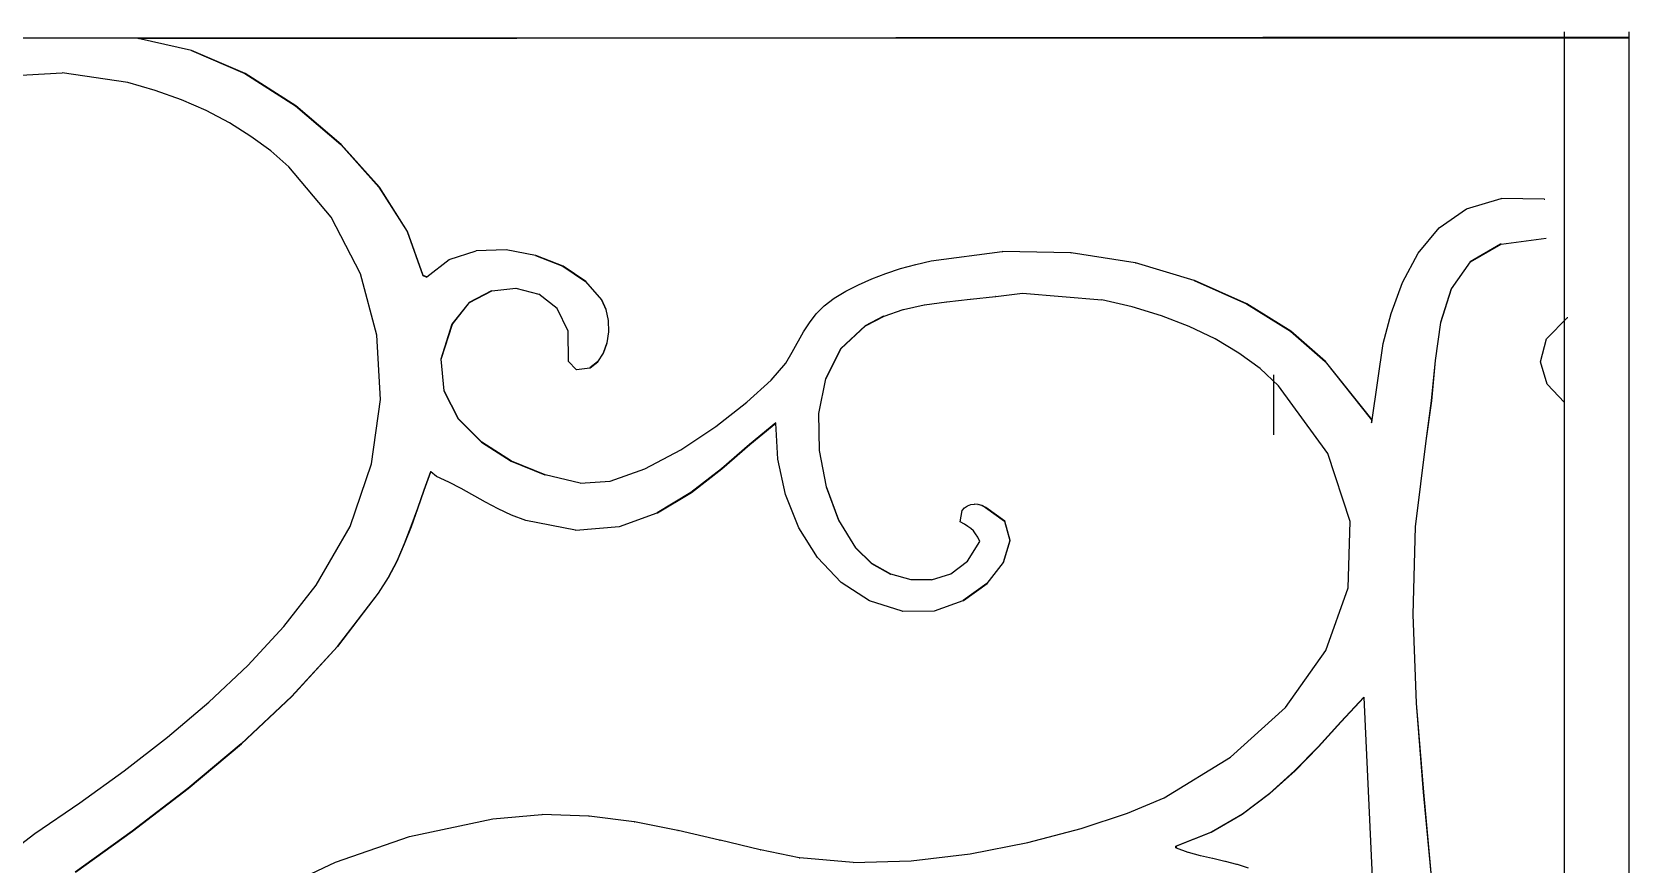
# Model space of a CAD drawing. Header units: inches. Extents: x -343 to 13887, y -13069 to -746.
# Drawn here: x 3475.61 to 3496.02, y -9212.66 to -9202.02 of the extents above; entities that cross this region are included whole.
import ezdxf

# ---------------------------------------------------------------- set-up
doc = ezdxf.new("R2010")
doc.units = ezdxf.units.IN
doc.header["$LTSCALE"] = 17
doc.header["$MEASUREMENT"] = 0
doc.layers.add('OUTLINE', color=1, linetype='Continuous', lineweight=25)

# ---------------------------------------------------------------- blocks, each defined once
blk = doc.blocks.new('fddd')
for p, q in [((-400.474, -3265.045), (-409.842, -3265.055)), ((-401.299, -3293.975), (-401.299, -3264.98)), ((-400.474, -3293.975), (-400.474, -3264.98)), ((-421.949, -3265.055), (-409.847, -3265.055)), ((-419.531, -3265.065), (-419.536, -3265.065)), ((-419.531, -3265.065), (-409.847, -3265.055)), ((-418.85, -3265.217), (-419.531, -3265.065)), ((-418.85, -3265.217), (-418.846, -3265.217)), ((-418.85, -3265.217), (-418.168, -3265.513)), ((-418.163, -3265.513), (-418.846, -3265.217)), ((-409.842, -3265.055), (-409.847, -3265.055)), ((-409.842, -3265.055), (-400.474, -3265.055)), ((-421.427, -3265.555), (-420.503, -3265.501)), ((-419.66, -3265.625), (-420.503, -3265.501)), ((-419.311, -3265.727), (-419.66, -3265.625)), ((-418.168, -3265.513), (-418.163, -3265.513)), ((-418.168, -3265.513), (-417.521, -3265.924)), ((-417.516, -3265.924), (-418.163, -3265.513)), ((-418.978, -3265.847), (-419.311, -3265.727)), ((-418.662, -3265.986), (-418.978, -3265.847)), ((-418.364, -3266.143), (-418.662, -3265.986)), ((-417.521, -3265.924), (-417.516, -3265.924)), ((-417.521, -3265.924), (-416.938, -3266.417)), ((-416.934, -3266.417), (-417.516, -3265.924)), ((-418.088, -3266.315), (-418.364, -3266.143)), ((-417.833, -3266.502), (-418.088, -3266.315)), ((-416.938, -3266.417), (-416.452, -3266.964)), ((-416.938, -3266.417), (-416.934, -3266.417)), ((-416.447, -3266.964), (-416.934, -3266.417)), ((-417.602, -3266.704), (-417.833, -3266.502)), ((-417.064, -3267.346), (-417.602, -3266.704)), ((-416.452, -3266.964), (-416.093, -3267.533)), ((-416.452, -3266.964), (-416.447, -3266.964)), ((-416.088, -3267.533), (-416.447, -3266.964)), ((-402.903, -3267.486), (-402.553, -3267.242)), ((-402.553, -3267.242), (-402.109, -3267.11)), ((-402.109, -3267.11), (-402.104, -3267.11)), ((-401.558, -3267.118), (-402.104, -3267.11)), ((-401.558, -3267.118), (-401.553, -3267.118)), ((-416.69, -3268.073), (-417.064, -3267.346)), ((-403.172, -3267.81), (-402.903, -3267.486)), ((-416.093, -3267.533), (-416.088, -3267.533)), ((-416.093, -3267.533), (-415.891, -3268.093)), ((-415.886, -3268.093), (-416.088, -3267.533)), ((-402.116, -3267.694), (-402.507, -3267.92)), ((-402.502, -3267.92), (-402.111, -3267.694)), ((-402.111, -3267.694), (-402.116, -3267.694)), ((-402.111, -3267.694), (-401.533, -3267.616)), ((-415.84, -3268.113), (-415.554, -3267.891)), ((-415.554, -3267.891), (-415.208, -3267.78)), ((-414.826, -3267.767), (-415.208, -3267.78)), ((-414.453, -3267.837), (-414.826, -3267.767)), ((-414.453, -3267.837), (-414.448, -3267.837)), ((-414.453, -3267.837), (-414.104, -3267.976)), ((-414.099, -3267.976), (-414.448, -3267.837)), ((-409.591, -3267.952), (-409.394, -3267.907)), ((-409.394, -3267.907), (-408.485, -3267.788)), ((-408.485, -3267.788), (-408.48, -3267.788)), ((-407.61, -3267.803), (-408.48, -3267.788)), ((-407.61, -3267.803), (-407.605, -3267.803)), ((-406.787, -3267.933), (-407.605, -3267.803)), ((-403.371, -3268.184), (-403.172, -3267.81)), ((-416.48, -3268.859), (-416.69, -3268.073)), ((-415.891, -3268.093), (-415.841, -3268.114)), ((-415.891, -3268.093), (-415.886, -3268.093)), ((-415.84, -3268.113), (-415.886, -3268.093)), ((-414.104, -3267.976), (-414.099, -3267.976)), ((-414.104, -3267.976), (-413.813, -3268.17)), ((-413.808, -3268.17), (-414.099, -3267.976)), ((-410.153, -3268.136), (-409.973, -3268.067)), ((-409.973, -3268.067), (-409.785, -3268.006)), ((-409.785, -3268.006), (-409.591, -3267.952)), ((-406.787, -3267.933), (-406.782, -3267.933)), ((-406.033, -3268.157), (-406.782, -3267.933)), ((-402.507, -3267.92), (-402.749, -3268.264)), ((-402.744, -3268.264), (-402.502, -3267.92)), ((-402.507, -3267.92), (-402.502, -3267.92)), ((-415.841, -3268.114), (-415.84, -3268.113)), ((-415.013, -3268.289), (-415.298, -3268.441)), ((-415.294, -3268.441), (-415.008, -3268.289)), ((-415.013, -3268.289), (-415.008, -3268.289)), ((-415.008, -3268.289), (-414.703, -3268.254)), ((-414.703, -3268.254), (-414.41, -3268.332)), ((-413.813, -3268.17), (-413.808, -3268.17)), ((-413.813, -3268.17), (-413.609, -3268.404)), ((-413.605, -3268.404), (-413.808, -3268.17)), ((-410.634, -3268.384), (-410.485, -3268.294)), ((-410.485, -3268.294), (-410.324, -3268.212)), ((-410.324, -3268.212), (-410.153, -3268.136)), ((-406.033, -3268.157), (-405.366, -3268.456)), ((-406.033, -3268.157), (-406.029, -3268.157)), ((-405.361, -3268.456), (-406.029, -3268.157)), ((-403.515, -3268.579), (-403.371, -3268.184)), ((-402.749, -3268.264), (-402.884, -3268.694)), ((-402.879, -3268.694), (-402.744, -3268.264)), ((-402.749, -3268.264), (-402.744, -3268.264)), ((-415.298, -3268.441), (-415.519, -3268.715)), ((-415.514, -3268.715), (-415.294, -3268.441)), ((-415.298, -3268.441), (-415.294, -3268.441)), ((-414.173, -3268.518), (-414.41, -3268.332)), ((-414.033, -3268.806), (-414.173, -3268.518)), ((-413.609, -3268.404), (-413.605, -3268.404)), ((-413.609, -3268.404), (-413.553, -3268.529)), ((-413.549, -3268.529), (-413.605, -3268.404)), ((-410.866, -3268.586), (-410.763, -3268.481)), ((-410.763, -3268.481), (-410.634, -3268.384)), ((-409.747, -3268.53), (-409.484, -3268.471)), ((-409.484, -3268.471), (-409.479, -3268.471)), ((-409.479, -3268.471), (-409.199, -3268.43)), ((-409.199, -3268.43), (-409.194, -3268.43)), ((-409.194, -3268.43), (-408.895, -3268.398)), ((-408.895, -3268.398), (-408.89, -3268.398)), ((-408.89, -3268.398), (-408.572, -3268.364)), ((-408.567, -3268.364), (-408.572, -3268.364)), ((-408.567, -3268.364), (-408.228, -3268.321)), ((-408.228, -3268.321), (-407.212, -3268.404)), ((-406.824, -3268.494), (-407.212, -3268.404)), ((-406.451, -3268.608), (-406.824, -3268.494)), ((-405.366, -3268.456), (-405.361, -3268.456)), ((-405.366, -3268.456), (-404.803, -3268.807)), ((-404.798, -3268.807), (-405.361, -3268.456)), ((-415.519, -3268.715), (-415.661, -3269.164)), ((-415.657, -3269.164), (-415.514, -3268.715)), ((-415.519, -3268.715), (-415.514, -3268.715)), ((-413.553, -3268.529), (-413.549, -3268.529)), ((-413.553, -3268.529), (-413.523, -3268.669)), ((-413.518, -3268.669), (-413.549, -3268.529)), ((-413.523, -3268.669), (-413.518, -3268.669)), ((-413.523, -3268.669), (-413.518, -3268.815)), ((-413.513, -3268.815), (-413.518, -3268.669)), ((-411.025, -3268.816), (-410.951, -3268.698)), ((-410.951, -3268.698), (-410.866, -3268.586)), ((-410.002, -3268.615), (-410.237, -3268.736)), ((-410.232, -3268.736), (-409.997, -3268.615)), ((-410.002, -3268.615), (-409.997, -3268.615)), ((-409.997, -3268.615), (-409.751, -3268.53)), ((-409.751, -3268.53), (-409.747, -3268.53)), ((-406.097, -3268.745), (-406.451, -3268.608)), ((-403.616, -3268.964), (-403.515, -3268.579)), ((-402.884, -3268.694), (-402.954, -3269.182)), ((-402.949, -3269.182), (-402.879, -3268.694)), ((-402.884, -3268.694), (-402.879, -3268.694)), ((-401.531, -3268.905), (-401.26, -3268.632)), ((-401.26, -3268.632), (-401.256, -3268.632)), ((-416.432, -3269.678), (-416.48, -3268.859)), ((-414.031, -3269.192), (-414.033, -3268.806)), ((-413.518, -3268.815), (-413.539, -3268.957)), ((-413.534, -3268.957), (-413.513, -3268.815)), ((-413.518, -3268.815), (-413.513, -3268.815)), ((-411.169, -3269.074), (-411.025, -3268.816)), ((-410.237, -3268.736), (-410.55, -3269.029)), ((-410.545, -3269.029), (-410.232, -3268.736)), ((-410.237, -3268.736), (-410.232, -3268.736)), ((-405.766, -3268.904), (-406.097, -3268.745)), ((-405.463, -3269.085), (-405.766, -3268.904)), ((-404.803, -3268.807), (-404.798, -3268.807)), ((-404.803, -3268.807), (-404.36, -3269.192)), ((-404.355, -3269.192), (-404.798, -3268.807)), ((-401.608, -3269.199), (-401.531, -3268.905)), ((-413.586, -3269.088), (-413.659, -3269.197)), ((-413.654, -3269.197), (-413.581, -3269.088)), ((-413.539, -3268.957), (-413.586, -3269.088)), ((-413.586, -3269.088), (-413.581, -3269.088)), ((-413.581, -3269.088), (-413.534, -3268.957)), ((-413.539, -3268.957), (-413.534, -3268.957)), ((-411.254, -3269.213), (-411.169, -3269.074)), ((-410.55, -3269.029), (-410.745, -3269.414)), ((-410.74, -3269.414), (-410.545, -3269.029)), ((-410.55, -3269.029), (-410.545, -3269.029)), ((-405.191, -3269.285), (-405.463, -3269.085)), ((-403.76, -3269.939), (-403.616, -3268.964)), ((-415.661, -3269.164), (-415.625, -3269.569)), ((-415.661, -3269.164), (-415.657, -3269.164)), ((-415.62, -3269.569), (-415.657, -3269.164)), ((-413.932, -3269.296), (-414.031, -3269.192)), ((-413.932, -3269.296), (-413.927, -3269.296)), ((-413.927, -3269.296), (-413.758, -3269.275)), ((-413.659, -3269.197), (-413.758, -3269.275)), ((-413.758, -3269.275), (-413.753, -3269.275)), ((-413.753, -3269.275), (-413.654, -3269.197)), ((-413.659, -3269.197), (-413.654, -3269.197)), ((-411.44, -3269.431), (-411.254, -3269.213)), ((-404.955, -3269.503), (-405.191, -3269.285)), ((-404.36, -3269.192), (-403.765, -3269.939)), ((-404.36, -3269.192), (-404.355, -3269.192)), ((-403.76, -3269.939), (-404.355, -3269.192)), ((-402.954, -3269.182), (-403.002, -3269.697)), ((-402.997, -3269.697), (-402.949, -3269.182)), ((-402.954, -3269.182), (-402.949, -3269.182)), ((-401.52, -3269.482), (-401.608, -3269.199)), ((-411.749, -3269.714), (-411.44, -3269.431)), ((-410.745, -3269.414), (-410.833, -3269.859)), ((-410.828, -3269.859), (-410.74, -3269.414)), ((-410.745, -3269.414), (-410.74, -3269.414)), ((-404.325, -3270.369), (-404.955, -3269.503)), ((-401.299, -3269.718), (-401.52, -3269.482)), ((-416.546, -3270.501), (-416.432, -3269.678)), ((-415.625, -3269.569), (-415.62, -3269.569)), ((-415.625, -3269.569), (-415.441, -3269.925)), ((-415.436, -3269.925), (-415.62, -3269.569)), ((-412.146, -3270.024), (-411.749, -3269.714)), ((-403.002, -3269.697), (-403.071, -3270.209)), ((-403.066, -3270.209), (-402.997, -3269.697)), ((-403.002, -3269.697), (-402.997, -3269.697)), ((-415.441, -3269.925), (-415.143, -3270.226)), ((-415.441, -3269.925), (-415.436, -3269.925)), ((-415.138, -3270.226), (-415.436, -3269.925)), ((-410.833, -3269.859), (-410.828, -3269.859)), ((-410.833, -3269.859), (-410.827, -3270.332)), ((-410.822, -3270.332), (-410.828, -3269.859)), ((-403.765, -3269.939), (-403.765, -3269.98)), ((-403.765, -3269.939), (-403.76, -3269.939)), ((-403.765, -3269.98), (-403.76, -3269.948)), ((-403.76, -3269.948), (-403.76, -3269.939)), ((-412.593, -3270.321), (-412.146, -3270.024)), ((-411.378, -3269.98), (-411.718, -3270.254)), ((-411.713, -3270.254), (-411.378, -3269.984)), ((-411.378, -3269.984), (-411.378, -3269.98)), ((-411.355, -3270.442), (-411.378, -3269.984)), ((-415.143, -3270.226), (-414.762, -3270.467)), ((-415.143, -3270.226), (-415.138, -3270.226)), ((-414.757, -3270.467), (-415.138, -3270.226)), ((-413.056, -3270.567), (-412.593, -3270.321)), ((-411.718, -3270.254), (-412.075, -3270.564)), ((-412.071, -3270.564), (-411.713, -3270.254)), ((-411.718, -3270.254), (-411.713, -3270.254)), ((-410.827, -3270.332), (-410.822, -3270.332)), ((-410.827, -3270.332), (-410.738, -3270.797)), ((-410.734, -3270.797), (-410.822, -3270.332)), ((-403.071, -3270.209), (-403.209, -3271.307)), ((-403.204, -3271.307), (-403.066, -3270.209)), ((-403.071, -3270.209), (-403.066, -3270.209)), ((-416.82, -3271.302), (-416.546, -3270.501)), ((-414.762, -3270.467), (-414.757, -3270.467)), ((-414.762, -3270.467), (-414.331, -3270.643)), ((-414.326, -3270.643), (-414.757, -3270.467)), ((-411.256, -3270.895), (-411.355, -3270.442)), ((-404.041, -3271.238), (-404.325, -3270.369)), ((-415.792, -3270.603), (-415.879, -3270.84)), ((-415.874, -3270.84), (-415.788, -3270.606)), ((-415.788, -3270.606), (-415.792, -3270.603)), ((-415.717, -3270.665), (-415.788, -3270.606)), ((-415.557, -3270.737), (-415.717, -3270.665)), ((-415.401, -3270.819), (-415.557, -3270.737)), ((-414.331, -3270.643), (-414.326, -3270.643)), ((-413.882, -3270.748), (-414.326, -3270.643)), ((-413.882, -3270.748), (-413.498, -3270.722)), ((-413.498, -3270.722), (-413.056, -3270.567)), ((-412.075, -3270.564), (-412.464, -3270.87)), ((-412.459, -3270.87), (-412.071, -3270.564)), ((-412.075, -3270.564), (-412.071, -3270.564)), ((-415.879, -3270.84), (-415.961, -3271.074)), ((-415.956, -3271.074), (-415.874, -3270.84)), ((-415.879, -3270.84), (-415.874, -3270.84)), ((-415.09, -3270.993), (-415.401, -3270.819)), ((-412.464, -3270.87), (-412.895, -3271.13)), ((-412.891, -3271.13), (-412.459, -3270.87)), ((-412.464, -3270.87), (-412.459, -3270.87)), ((-411.085, -3271.321), (-411.256, -3270.895)), ((-410.738, -3270.797), (-410.734, -3270.797)), ((-410.738, -3270.797), (-410.579, -3271.224)), ((-410.574, -3271.224), (-410.734, -3270.797)), ((-415.961, -3271.074), (-416.043, -3271.303)), ((-416.038, -3271.303), (-415.956, -3271.074)), ((-415.961, -3271.074), (-415.956, -3271.074)), ((-414.928, -3271.078), (-415.09, -3270.993)), ((-414.758, -3271.157), (-414.928, -3271.078)), ((-414.577, -3271.225), (-414.758, -3271.157)), ((-413.378, -3271.304), (-412.895, -3271.13)), ((-412.895, -3271.13), (-412.891, -3271.13)), ((-409.022, -3271.245), (-408.997, -3271.1)), ((-408.997, -3271.1), (-408.967, -3271.065)), ((-408.967, -3271.065), (-408.931, -3271.039)), ((-408.931, -3271.039), (-408.889, -3271.024)), ((-408.889, -3271.024), (-408.844, -3271.019)), ((-408.844, -3271.019), (-408.842, -3271.019)), ((-408.839, -3271.019), (-408.842, -3271.019)), ((-408.797, -3271.023), (-408.839, -3271.019)), ((-408.797, -3271.023), (-408.792, -3271.023)), ((-408.748, -3271.036), (-408.792, -3271.023)), ((-408.748, -3271.036), (-408.743, -3271.036)), ((-408.748, -3271.036), (-408.7, -3271.059)), ((-408.695, -3271.059), (-408.743, -3271.036)), ((-408.7, -3271.059), (-408.695, -3271.059)), ((-408.7, -3271.059), (-408.456, -3271.236)), ((-408.452, -3271.236), (-408.695, -3271.059)), ((-417.255, -3272.054), (-416.82, -3271.302)), ((-416.043, -3271.303), (-416.129, -3271.527)), ((-416.125, -3271.527), (-416.038, -3271.303)), ((-416.043, -3271.303), (-416.038, -3271.303)), ((-413.939, -3271.349), (-414.577, -3271.225)), ((-413.939, -3271.349), (-413.936, -3271.349)), ((-413.936, -3271.349), (-413.934, -3271.349)), ((-413.934, -3271.349), (-413.383, -3271.304)), ((-413.383, -3271.304), (-413.378, -3271.304)), ((-410.846, -3271.701), (-411.085, -3271.321)), ((-410.579, -3271.224), (-410.574, -3271.224)), ((-410.579, -3271.224), (-410.361, -3271.577)), ((-410.356, -3271.577), (-410.574, -3271.224)), ((-408.969, -3271.275), (-409.022, -3271.245)), ((-408.924, -3271.302), (-408.969, -3271.275)), ((-408.887, -3271.33), (-408.924, -3271.302)), ((-408.855, -3271.36), (-408.887, -3271.33)), ((-408.827, -3271.396), (-408.855, -3271.36)), ((-408.456, -3271.236), (-408.452, -3271.236)), ((-408.456, -3271.236), (-408.391, -3271.484)), ((-408.386, -3271.484), (-408.452, -3271.236)), ((-404.063, -3272.086), (-404.041, -3271.238)), ((-403.209, -3271.307), (-403.239, -3272.429)), ((-403.235, -3272.429), (-403.204, -3271.307)), ((-403.209, -3271.307), (-403.204, -3271.307)), ((-416.129, -3271.527), (-416.225, -3271.745)), ((-416.22, -3271.745), (-416.125, -3271.527)), ((-416.129, -3271.527), (-416.125, -3271.527)), ((-410.361, -3271.577), (-410.356, -3271.577)), ((-410.361, -3271.577), (-410.156, -3271.776)), ((-410.151, -3271.776), (-410.356, -3271.577)), ((-408.931, -3271.747), (-408.774, -3271.494)), ((-408.8, -3271.44), (-408.827, -3271.396)), ((-408.774, -3271.494), (-408.8, -3271.44)), ((-408.391, -3271.484), (-408.476, -3271.762)), ((-408.471, -3271.762), (-408.386, -3271.484)), ((-408.391, -3271.484), (-408.386, -3271.484)), ((-416.225, -3271.745), (-416.334, -3271.955)), ((-416.329, -3271.955), (-416.22, -3271.745)), ((-416.225, -3271.745), (-416.22, -3271.745)), ((-410.544, -3272.018), (-410.846, -3271.701)), ((-410.156, -3271.776), (-410.151, -3271.776)), ((-410.156, -3271.776), (-409.913, -3271.915)), ((-409.908, -3271.915), (-410.151, -3271.776)), ((-409.142, -3271.909), (-408.931, -3271.747)), ((-408.476, -3271.762), (-408.684, -3272.031)), ((-408.679, -3272.031), (-408.471, -3271.762)), ((-408.476, -3271.762), (-408.471, -3271.762)), ((-416.334, -3271.955), (-416.461, -3272.158)), ((-416.456, -3272.158), (-416.329, -3271.955)), ((-416.334, -3271.955), (-416.329, -3271.955)), ((-409.913, -3271.915), (-409.908, -3271.915)), ((-409.651, -3271.987), (-409.908, -3271.915)), ((-409.388, -3271.987), (-409.651, -3271.987)), ((-409.388, -3271.987), (-409.142, -3271.909)), ((-417.668, -3272.581), (-417.255, -3272.054)), ((-416.461, -3272.158), (-416.984, -3272.837)), ((-416.98, -3272.837), (-416.456, -3272.158)), ((-416.461, -3272.158), (-416.456, -3272.158)), ((-410.182, -3272.252), (-410.544, -3272.018)), ((-408.684, -3272.031), (-408.987, -3272.251)), ((-408.982, -3272.251), (-408.679, -3272.031)), ((-408.684, -3272.031), (-408.679, -3272.031)), ((-404.352, -3272.887), (-404.063, -3272.086)), ((-409.766, -3272.386), (-410.182, -3272.252)), ((-409.766, -3272.386), (-409.761, -3272.386)), ((-409.761, -3272.386), (-409.356, -3272.383)), ((-409.356, -3272.383), (-409.352, -3272.383)), ((-409.352, -3272.383), (-408.987, -3272.251)), ((-408.987, -3272.251), (-408.982, -3272.251)), ((-418.128, -3273.079), (-417.668, -3272.581)), ((-403.239, -3272.429), (-403.235, -3272.429)), ((-403.239, -3272.429), (-403.194, -3273.563)), ((-403.19, -3273.563), (-403.235, -3272.429)), ((-416.984, -3272.837), (-417.572, -3273.477)), ((-417.567, -3273.477), (-416.98, -3272.837)), ((-416.984, -3272.837), (-416.98, -3272.837)), ((-404.867, -3273.618), (-404.352, -3272.887)), ((-418.626, -3273.551), (-418.128, -3273.079)), ((-419.155, -3273.999), (-418.626, -3273.551)), ((-417.572, -3273.477), (-418.213, -3274.082)), ((-418.208, -3274.082), (-417.567, -3273.477)), ((-417.572, -3273.477), (-417.567, -3273.477)), ((-405.569, -3274.254), (-404.867, -3273.618)), ((-404.158, -3273.803), (-403.864, -3273.485)), ((-403.864, -3273.49), (-404.153, -3273.803)), ((-403.864, -3273.485), (-403.864, -3273.49)), ((-403.864, -3273.49), (-403.693, -3277.211)), ((-403.194, -3273.563), (-403.19, -3273.563)), ((-403.194, -3273.563), (-403.104, -3274.699)), ((-403.099, -3274.699), (-403.19, -3273.563)), ((-404.449, -3274.12), (-404.158, -3273.803)), ((-404.153, -3273.803), (-404.444, -3274.12)), ((-404.158, -3273.803), (-404.153, -3273.803)), ((-419.707, -3274.426), (-419.155, -3273.999)), ((-418.213, -3274.082), (-418.895, -3274.655)), ((-418.89, -3274.655), (-418.208, -3274.082)), ((-418.213, -3274.082), (-418.208, -3274.082)), ((-404.749, -3274.429), (-404.449, -3274.12)), ((-404.444, -3274.12), (-404.744, -3274.429)), ((-404.449, -3274.12), (-404.444, -3274.12)), ((-420.275, -3274.835), (-419.707, -3274.426)), ((-406.418, -3274.771), (-405.569, -3274.254)), ((-405.069, -3274.719), (-404.749, -3274.429)), ((-404.744, -3274.429), (-405.064, -3274.719)), ((-404.749, -3274.429), (-404.744, -3274.429)), ((-420.85, -3275.227), (-420.275, -3274.835)), ((-418.895, -3274.655), (-419.607, -3275.2)), ((-419.602, -3275.2), (-418.89, -3274.655)), ((-418.895, -3274.655), (-418.89, -3274.655)), ((-406.886, -3274.97), (-406.418, -3274.771)), ((-405.421, -3274.983), (-405.069, -3274.719)), ((-405.064, -3274.719), (-405.416, -3274.983)), ((-405.069, -3274.719), (-405.064, -3274.719)), ((-403.104, -3274.699), (-403.099, -3274.699)), ((-403.104, -3274.699), (-403, -3275.826)), ((-402.995, -3275.826), (-403.099, -3274.699)), ((-416.061, -3275.269), (-414.998, -3275.041)), ((-414.998, -3275.041), (-414.371, -3274.987)), ((-414.371, -3274.987), (-414.368, -3274.987)), ((-414.366, -3274.987), (-414.368, -3274.987)), ((-413.769, -3275.006), (-414.366, -3274.987)), ((-413.769, -3275.006), (-413.765, -3275.006)), ((-413.191, -3275.08), (-413.765, -3275.006)), ((-407.478, -3275.167), (-406.886, -3274.97)), ((-405.817, -3275.21), (-405.421, -3274.983)), ((-405.416, -3274.983), (-405.812, -3275.21)), ((-405.421, -3274.983), (-405.416, -3274.983)), ((-422.313, -3276.347), (-420.85, -3275.227)), ((-419.607, -3275.2), (-420.337, -3275.722)), ((-420.332, -3275.722), (-419.602, -3275.2)), ((-419.607, -3275.2), (-419.602, -3275.2)), ((-413.191, -3275.08), (-413.186, -3275.08)), ((-412.634, -3275.19), (-413.186, -3275.08)), ((-412.634, -3275.19), (-412.629, -3275.19)), ((-412.098, -3275.315), (-412.629, -3275.19)), ((-408.159, -3275.345), (-407.478, -3275.167)), ((-406.269, -3275.393), (-405.817, -3275.21)), ((-405.812, -3275.21), (-406.265, -3275.393)), ((-405.817, -3275.21), (-405.812, -3275.21)), ((-417.009, -3275.596), (-416.061, -3275.269)), ((-412.098, -3275.315), (-412.093, -3275.315)), ((-411.58, -3275.438), (-412.093, -3275.315)), ((-411.58, -3275.438), (-411.576, -3275.438)), ((-411.08, -3275.538), (-411.576, -3275.438)), ((-408.894, -3275.487), (-408.159, -3275.345)), ((-406.269, -3275.414), (-406.269, -3275.393)), ((-406.269, -3275.393), (-406.265, -3275.393)), ((-406.269, -3275.414), (-406.265, -3275.414)), ((-406.265, -3275.393), (-406.265, -3275.414)), ((-406.265, -3275.414), (-406.113, -3275.467)), ((-417.866, -3276.002), (-417.009, -3275.596)), ((-411.08, -3275.538), (-411.075, -3275.538)), ((-410.39, -3275.601), (-411.075, -3275.538)), ((-410.39, -3275.601), (-409.65, -3275.578)), ((-409.65, -3275.578), (-408.894, -3275.487)), ((-406.113, -3275.467), (-406.108, -3275.467)), ((-406.108, -3275.467), (-405.955, -3275.51)), ((-405.955, -3275.51), (-405.951, -3275.51)), ((-405.951, -3275.51), (-405.798, -3275.546)), ((-405.798, -3275.546), (-405.793, -3275.546)), ((-405.793, -3275.546), (-405.642, -3275.581)), ((-405.642, -3275.581), (-405.638, -3275.581)), ((-405.638, -3275.581), (-405.49, -3275.619)), ((-405.49, -3275.619), (-405.485, -3275.619)), ((-405.485, -3275.619), (-405.343, -3275.666))]:
    blk.add_line(p, q)

msp = doc.modelspace()

# ---------------------------------------------------------------- linework, layer by layer
at = {"layer": 'OUTLINE'}
msp.add_line((3491.478, -9206.403), (3491.478, -9207.168), dxfattribs=at)

# ---------------------------------------------------------------- block references
msp.add_blockref('fddd', (3896.495, -5937.038), dxfattribs=at)

doc.saveas('drawing.dxf')
